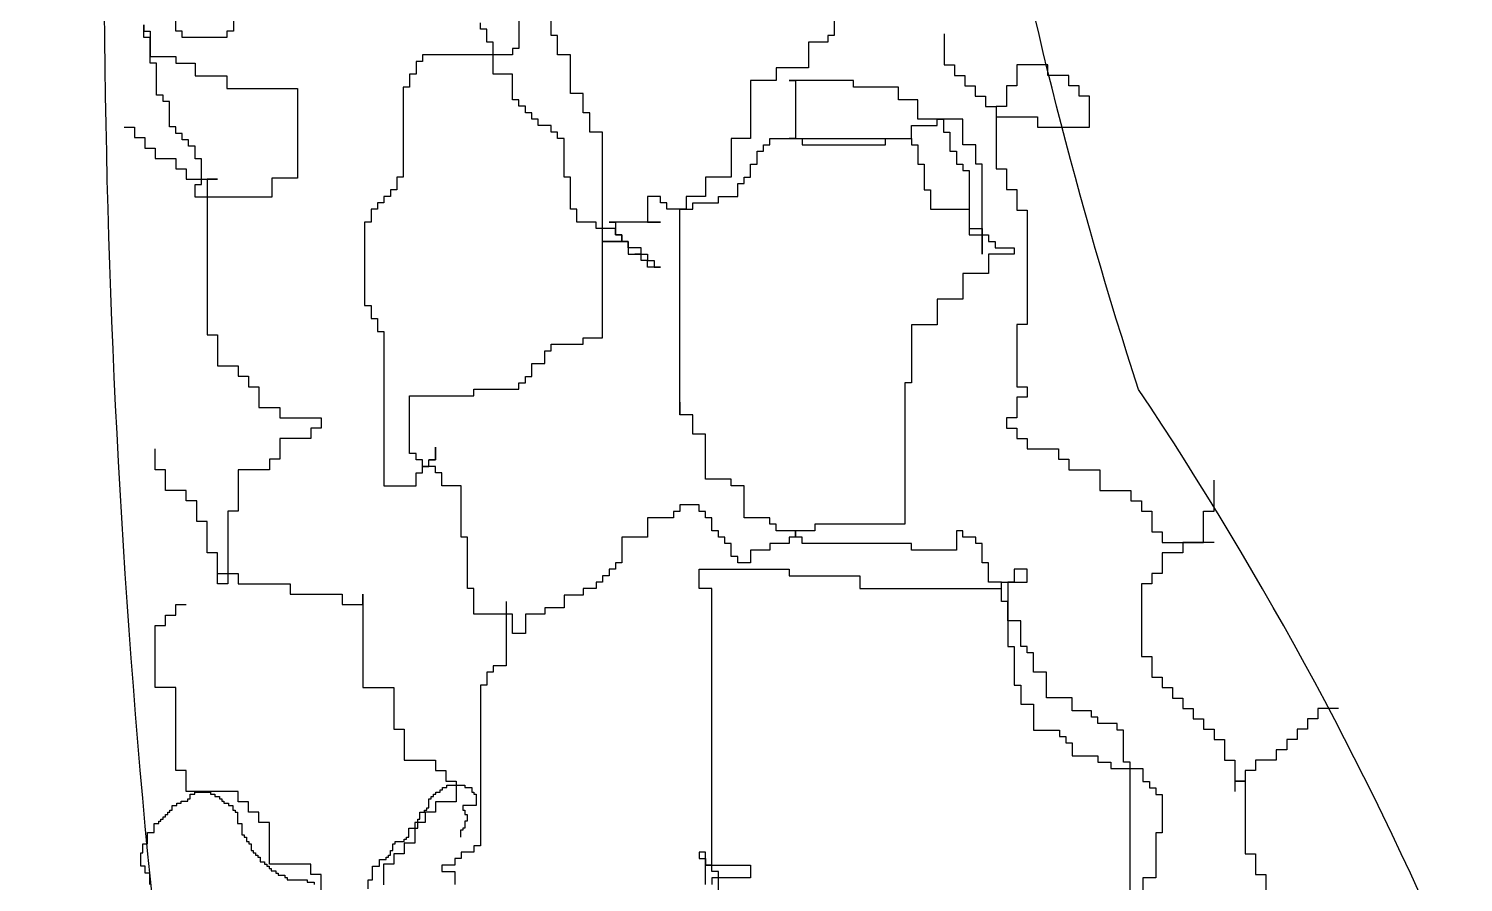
# Model space of a CAD drawing. Extents: x 493 to 4504, y 3788 to 7712.
# Drawn here: x 3606.5 to 3661.5, y 6357.9 to 6390.6 of the extents above; entities that cross this region are included whole.
import ezdxf

# ---------------------------------------------------------------- set-up
doc = ezdxf.new("R2010")
doc.units = 0
doc.header["$MEASUREMENT"] = 0
doc.layers.add('3', color=3, linetype='CONTINUOUS')
doc.layers.add('4', color=4, linetype='CONTINUOUS')

# ---------------------------------------------------------------- blocks, each defined once
blk = doc.blocks.new('FH12E021')
at = {"layer": '3'}
for points in [[(19.208, 151.419), (19.208, 151.011), (19.004, 151.011), (19.004, 150.806), (17.573, 150.806), (17.573, 151.011), (17.369, 151.011), (17.369, 152.849)], [(16.347, 151.215), (16.347, 151.011), (16.551, 151.011), (16.551, 150.194), (17.369, 150.194), (17.369, 149.989), (17.982, 149.989), (17.982, 149.581), (19.004, 149.581), (19.004, 149.172), (21.253, 149.172), (21.253, 146.312), (20.435, 146.312), (20.435, 145.699), (17.982, 145.699), (17.982, 146.108), (18.186, 146.108), (18.186, 146.925), (17.982, 146.925), (17.982, 147.334), (17.778, 147.334), (17.778, 147.538), (17.573, 147.538), (17.573, 147.742), (17.369, 147.742), (17.369, 147.946), (17.164, 147.946), (17.164, 148.764), (16.96, 148.764), (16.96, 148.968), (16.755, 148.968), (16.755, 149.989), (16.551, 149.989), (16.551, 150.806), (16.347, 150.806), (16.347, 151.215)], [(34.712, 123.331), (34.712, 124.153), (34.506, 124.153), (34.506, 124.358), (34.301, 124.358), (34.301, 124.769), (34.095, 124.769), (34.095, 124.564), (34.301, 124.564), (34.301, 124.358), (34.506, 124.358), (34.506, 133.194), (34.095, 133.194), (34.095, 133.811), (36.974, 133.811), (36.974, 133.605), (39.236, 133.605), (39.236, 133.194), (43.759, 133.194), (43.759, 133.4), (44.582, 133.4), (44.582, 133.811), (44.17, 133.811), (44.17, 133.4), (43.965, 133.4), (43.965, 131.345), (44.17, 131.345), (44.17, 130.112), (44.376, 130.112), (44.376, 129.496), (44.787, 129.496), (44.787, 128.674), (45.61, 128.674), (45.61, 128.468), (45.815, 128.468), (45.815, 128.263), (46.021, 128.263), (46.021, 127.852), (46.843, 127.852), (46.843, 127.646), (47.255, 127.646), (47.255, 127.441), (48.283, 127.441), (48.283, 127.03), (48.488, 127.03), (48.488, 126.824), (48.694, 126.824), (48.694, 126.619), (48.9, 126.619), (48.9, 125.386), (48.694, 125.386), (48.694, 123.947), (48.283, 123.947), (48.283, 123.331)], [(47.871, 123.536), (47.871, 127.646), (47.666, 127.646), (47.666, 128.674), (47.46, 128.674), (47.46, 128.879), (46.843, 128.879), (46.843, 129.085), (46.638, 129.085), (46.638, 129.29), (46.021, 129.29), (46.021, 129.701), (45.198, 129.701), (45.198, 130.523), (44.787, 130.523), (44.787, 131.139), (44.582, 131.139), (44.582, 131.345), (44.376, 131.345), (44.376, 132.167), (43.965, 132.167), (43.965, 132.783), (43.759, 132.783), (43.759, 133.4), (43.348, 133.4), (43.348, 134.016), (43.142, 134.016), (43.142, 134.633), (42.937, 134.633), (42.937, 134.838), (42.525, 134.838), (42.525, 135.044), (42.32, 135.044), (42.32, 134.427), (40.881, 134.427), (40.881, 134.633), (37.385, 134.633), (37.385, 134.838), (37.179, 134.838), (37.179, 135.044), (36.563, 135.044), (36.563, 135.249), (36.357, 135.249), (36.357, 135.455), (35.535, 135.455), (35.535, 136.482), (35.123, 136.482), (35.123, 136.688), (34.301, 136.688), (34.301, 138.126), (33.89, 138.126), (33.89, 138.743), (33.478, 138.743), (33.478, 139.154), (33.478, 138.743), (33.478, 145.318), (33.89, 145.318), (33.89, 145.524), (34.712, 145.524), (34.712, 145.729), (35.329, 145.729), (35.329, 146.14), (35.535, 146.14), (35.535, 146.346), (35.74, 146.346), (35.74, 146.757), (35.946, 146.757), (35.946, 147.168), (36.151, 147.168), (36.151, 147.373), (36.357, 147.373), (36.357, 147.579), (40.881, 147.579), (40.881, 147.99), (41.703, 147.99), (41.703, 148.195), (41.909, 148.195), (41.909, 147.784), (42.114, 147.784), (42.114, 147.168), (42.32, 147.168), (42.32, 146.757), (42.525, 146.757), (42.525, 146.551), (42.731, 146.551), (42.731, 144.702), (43.142, 144.702), (43.142, 143.88), (43.142, 146.757), (42.937, 146.757), (42.937, 147.373), (42.525, 147.373), (42.525, 148.195), (41.086, 148.195), (41.086, 148.812), (40.469, 148.812), (40.469, 149.223), (39.03, 149.223), (39.03, 149.428), (36.974, 149.428), (37.179, 149.428), (37.179, 147.579), (36.974, 147.579), (37.385, 147.579), (37.385, 147.373), (40.058, 147.373), (40.058, 147.579), (40.881, 147.579), (40.881, 147.373), (41.086, 147.373), (41.086, 146.757), (41.292, 146.757), (41.292, 145.935), (41.497, 145.935), (41.497, 145.318), (42.731, 145.318), (42.731, 144.496), (43.348, 144.496), (43.348, 144.291), (43.554, 144.291), (43.554, 144.085), (44.17, 144.085), (44.17, 143.88), (43.348, 143.88), (43.348, 143.263), (42.525, 143.263), (42.525, 142.441), (41.703, 142.441), (41.703, 141.619), (40.881, 141.619), (40.881, 139.77), (40.675, 139.77), (40.675, 135.249), (37.796, 135.249), (37.796, 135.044), (37.179, 135.044), (37.179, 134.838), (36.974, 134.838), (36.974, 134.633), (36.357, 134.633), (36.357, 134.427), (35.74, 134.427), (35.74, 134.016), (35.329, 134.016), (35.329, 134.222), (35.123, 134.222), (35.123, 134.633), (34.918, 134.633), (34.918, 134.838), (34.712, 134.838), (34.712, 135.044), (34.506, 135.044), (34.506, 135.455), (34.301, 135.455), (34.301, 135.66), (34.095, 135.66), (34.095, 135.866), (33.478, 135.866), (33.478, 135.66), (33.273, 135.66), (33.273, 135.455), (32.45, 135.455), (32.45, 134.838), (31.628, 134.838), (31.628, 134.016), (31.422, 134.016), (31.422, 133.811), (31.217, 133.811), (31.217, 133.605), (31.011, 133.605), (31.011, 133.4), (30.805, 133.4), (30.805, 133.194), (30.394, 133.194), (30.394, 132.989), (29.777, 132.989), (29.777, 132.578), (29.161, 132.578), (29.161, 132.372), (28.544, 132.372), (28.544, 131.756), (28.132, 131.756), (28.132, 132.372), (26.899, 132.372), (26.899, 133.194), (26.693, 133.194), (26.693, 134.838), (26.488, 134.838), (26.488, 136.482), (25.871, 136.482), (25.871, 136.893), (25.665, 136.893), (25.665, 137.099), (25.254, 137.099), (25.254, 137.304), (25.048, 137.304), (25.048, 137.51), (24.843, 137.51), (24.843, 139.359), (26.899, 139.359), (26.899, 139.565), (28.338, 139.565), (28.338, 139.77), (28.544, 139.77), (28.544, 139.975), (28.749, 139.975), (28.749, 140.386), (29.161, 140.386), (29.161, 140.797), (29.366, 140.797), (29.366, 141.003), (30.394, 141.003), (30.394, 141.208), (31.011, 141.208), (31.011, 147.784), (30.6, 147.784), (30.6, 148.401), (30.394, 148.401), (30.394, 149.017), (29.983, 149.017), (29.983, 150.25), (29.572, 150.25), (29.572, 150.866), (29.366, 150.866), (29.366, 151.483)], [(38.413, 151.894), (38.413, 150.866), (38.208, 150.866), (38.208, 150.661), (37.591, 150.661), (37.591, 149.839), (36.563, 149.839), (36.563, 149.428), (35.74, 149.428), (35.74, 147.579), (35.123, 147.579), (35.123, 146.346), (34.301, 146.346), (34.301, 145.729), (33.684, 145.729), (33.684, 145.318), (33.067, 145.318), (33.067, 145.524), (32.862, 145.524), (32.862, 145.729), (32.45, 145.729), (32.45, 144.907), (32.862, 144.907), (31.217, 144.907), (31.422, 144.907), (31.422, 144.496), (31.628, 144.496), (31.628, 144.291), (31.011, 144.291), (31.833, 144.291), (31.833, 143.88), (32.45, 143.88), (32.45, 143.674), (32.656, 143.674), (32.656, 143.469), (32.862, 143.469), (32.45, 143.469), (32.45, 143.674), (32.245, 143.674), (32.245, 143.88), (32.039, 143.88), (32.245, 143.88), (32.245, 144.085), (31.833, 144.085), (31.833, 144.291), (31.628, 144.291), (31.628, 144.496), (31.422, 144.496), (31.422, 144.702), (30.805, 144.702), (30.805, 144.907), (30.189, 144.907), (30.189, 145.318), (29.983, 145.318), (29.983, 146.346), (29.777, 146.346), (29.777, 147.579), (29.572, 147.579), (29.572, 147.784), (29.366, 147.784), (29.366, 147.99), (28.955, 147.99), (28.955, 148.195), (28.749, 148.195), (28.749, 148.401), (28.544, 148.401), (28.544, 148.606), (28.338, 148.606), (28.338, 148.812), (28.132, 148.812), (28.132, 149.633), (27.516, 149.633), (27.516, 150.661), (27.31, 150.661), (27.31, 151.072), (27.104, 151.072), (27.104, 151.277)], [(28.338, 151.688), (28.338, 150.455), (28.132, 150.455), (28.132, 150.25), (25.254, 150.25), (25.254, 150.044), (25.048, 150.044), (25.048, 149.633), (24.843, 149.633), (24.843, 149.223), (24.637, 149.223), (24.637, 146.346), (24.431, 146.346), (24.431, 145.935), (24.226, 145.935), (24.226, 145.729), (24.02, 145.729), (24.02, 145.524), (23.815, 145.524), (23.815, 145.318), (23.609, 145.318), (23.609, 144.907), (23.403, 144.907), (23.403, 142.236), (23.609, 142.236), (23.609, 141.825), (23.815, 141.825), (23.815, 141.414), (24.02, 141.414), (24.02, 136.482), (25.048, 136.482), (25.048, 136.893), (25.254, 136.893), (25.254, 137.099), (25.459, 137.099), (25.459, 137.304), (25.665, 137.304), (25.665, 137.715), (25.665, 137.304), (25.459, 137.304)], [(41.928, 150.921), (41.928, 149.927), (42.259, 149.927), (42.259, 149.595), (42.591, 149.595), (42.591, 149.263), (42.923, 149.263), (42.923, 148.932), (43.255, 148.932), (43.255, 148.6), (43.587, 148.6), (43.587, 148.268), (44.914, 148.268), (44.914, 147.937), (46.573, 147.937), (46.573, 148.932), (46.241, 148.932), (46.241, 149.263), (45.91, 149.263), (45.91, 149.595), (45.246, 149.595), (45.246, 149.927), (44.25, 149.927), (44.25, 149.263), (43.919, 149.263), (43.919, 148.6), (43.587, 148.6), (43.587, 146.61), (43.919, 146.61), (43.919, 145.947), (44.25, 145.947), (44.25, 145.284), (44.582, 145.284), (44.582, 141.636), (44.25, 141.636), (44.25, 139.646), (44.582, 139.646), (44.582, 139.314), (44.25, 139.314), (44.25, 138.651), (43.919, 138.651), (43.919, 138.319), (44.25, 138.319), (44.25, 137.988), (44.582, 137.988), (44.582, 137.656), (45.578, 137.656), (45.578, 137.325), (45.91, 137.325), (45.91, 136.993), (46.905, 136.993), (46.905, 136.33), (47.9, 136.33), (47.9, 135.998), (48.232, 135.998), (48.232, 135.666), (48.564, 135.666), (48.564, 135.003), (48.896, 135.003), (48.896, 134.672), (50.223, 134.672), (50.223, 135.666), (50.555, 135.666), (50.555, 136.661)], [(15.713, 147.937), (16.045, 147.937), (16.045, 147.605), (16.376, 147.605), (16.376, 147.273), (16.708, 147.273), (16.708, 146.942), (17.372, 146.942), (17.372, 146.61), (17.704, 146.61), (17.704, 146.279), (18.699, 146.279), (18.367, 146.279), (18.367, 141.304), (18.699, 141.304), (18.699, 140.309), (19.363, 140.309), (19.363, 139.978), (19.695, 139.978), (19.695, 139.646), (20.027, 139.646), (20.027, 138.983), (20.69, 138.983), (20.69, 138.651), (22.018, 138.651), (22.018, 138.319), (21.686, 138.319), (21.686, 137.988), (20.69, 137.988), (20.69, 137.325), (20.358, 137.325), (20.358, 136.993), (19.363, 136.993), (19.363, 135.666), (19.031, 135.666), (19.031, 133.345), (18.699, 133.345), (18.699, 134.34), (18.367, 134.34), (18.367, 135.335), (18.036, 135.335), (18.036, 135.998), (17.704, 135.998), (17.704, 136.33), (17.04, 136.33), (17.04, 136.993), (16.708, 136.993), (16.708, 137.656)], [(50.555, 134.672), (49.56, 134.672), (49.56, 134.34), (48.896, 134.34), (48.896, 133.677), (48.564, 133.677), (48.564, 133.345), (48.232, 133.345), (48.232, 131.024), (48.564, 131.024), (48.564, 130.36), (48.896, 130.36), (48.896, 130.029), (49.228, 130.029), (49.228, 129.697), (49.56, 129.697), (49.56, 129.365), (49.891, 129.365), (49.891, 129.034), (50.223, 129.034), (50.223, 128.702), (50.555, 128.702), (50.555, 128.371), (50.887, 128.371), (50.887, 127.707), (51.219, 127.707), (51.219, 127.044), (51.551, 127.044), (51.551, 124.723), (51.882, 124.723), (51.882, 124.059), (52.214, 124.059), (52.214, 121.075)], [(18.699, 133.677), (19.363, 133.677), (19.363, 133.345), (21.022, 133.345), (21.022, 133.013), (22.681, 133.013), (22.681, 132.682), (23.345, 132.682), (23.345, 133.013), (23.345, 130.029), (24.34, 130.029), (24.34, 128.702), (24.672, 128.702), (24.672, 127.707), (25.668, 127.707), (25.668, 127.376), (26, 127.376), (26, 127.044), (26.331, 127.044), (26.331, 126.381), (25.668, 126.381), (25.668, 126.049), (25.336, 126.049), (25.336, 125.718), (25.004, 125.718), (25.004, 125.054), (24.672, 125.054), (24.672, 124.723), (24.34, 124.723), (24.34, 124.391), (24.009, 124.391), (24.009, 123.728)], [(22.018, 122.733), (22.018, 124.059), (21.686, 124.059), (21.686, 124.391), (20.358, 124.391), (20.358, 125.718), (20.027, 125.718), (20.027, 126.049), (19.695, 126.049), (19.695, 126.381), (19.363, 126.381), (19.363, 126.712), (17.704, 126.712), (17.704, 127.376), (17.372, 127.376), (17.372, 130.029), (16.708, 130.029), (16.708, 132.019), (17.04, 132.019), (17.04, 132.35), (17.372, 132.35), (17.372, 132.682), (17.704, 132.682)], [(27.927, 132.783), (27.927, 130.728), (27.516, 130.728), (27.516, 130.523), (27.31, 130.523), (27.31, 130.112), (27.104, 130.112), (27.104, 124.975), (26.899, 124.975), (26.899, 124.769), (26.488, 124.769), (26.488, 124.564), (26.282, 124.564), (26.282, 124.358), (25.871, 124.358), (25.871, 124.153), (26.282, 124.153), (26.282, 123.742)], [(34.301, 123.742), (34.301, 124.358), (35.74, 124.358), (35.74, 123.947), (34.506, 123.947), (34.506, 123.742)], [(54.537, 129.365), (53.873, 129.365), (53.873, 129.034), (53.542, 129.034), (53.542, 128.702), (53.21, 128.702), (53.21, 128.371), (52.878, 128.371), (52.878, 128.039), (52.546, 128.039), (52.546, 127.707), (51.882, 127.707), (51.882, 127.376), (51.551, 127.376), (51.551, 127.044), (51.219, 127.044), (51.219, 126.712)], [(16.533, 123.743), (16.533, 124.103), (16.389, 124.103), (16.389, 124.319), (16.245, 124.319), (16.245, 124.75), (16.317, 124.75), (16.317, 125.038), (16.461, 125.038), (16.461, 125.398), (16.677, 125.398), (16.677, 125.686), (16.821, 125.686), (16.821, 125.758), (16.893, 125.758), (16.893, 125.83), (16.965, 125.83), (16.965, 125.902), (17.037, 125.902), (17.037, 125.974), (17.109, 125.974), (17.109, 126.046), (17.181, 126.046), (17.181, 126.117), (17.253, 126.117), (17.253, 126.261), (17.397, 126.261), (17.397, 126.333), (17.541, 126.333), (17.541, 126.405), (17.757, 126.405), (17.757, 126.477), (17.829, 126.477), (17.829, 126.621), (17.972, 126.621), (17.972, 126.693), (18.476, 126.693), (18.476, 126.621), (18.62, 126.621), (18.62, 126.549), (18.764, 126.549), (18.764, 126.477), (18.836, 126.477), (18.836, 126.405), (18.908, 126.405), (18.908, 126.333), (19.052, 126.333), (19.052, 126.261), (19.196, 126.261), (19.196, 126.117), (19.268, 126.117), (19.268, 126.046), (19.34, 126.046), (19.34, 125.686), (19.484, 125.686), (19.484, 125.326), (19.556, 125.326), (19.556, 125.254), (19.628, 125.254), (19.628, 125.11), (19.7, 125.11), (19.7, 125.038), (19.772, 125.038), (19.772, 124.822), (19.844, 124.822), (19.844, 124.75), (19.916, 124.75), (19.916, 124.679), (19.988, 124.679), (19.988, 124.607), (20.06, 124.607), (20.06, 124.463), (20.204, 124.463), (20.204, 124.391), (20.276, 124.391), (20.276, 124.319), (20.348, 124.319), (20.348, 124.247), (20.42, 124.247), (20.42, 124.175), (20.564, 124.175), (20.564, 124.103), (20.636, 124.103), (20.636, 124.031), (20.852, 124.031), (20.852, 123.959), (20.924, 123.959), (20.924, 123.887), (21.572, 123.887), (21.572, 123.815), (21.788, 123.815), (21.788, 123.743)], [(23.516, 123.599), (23.516, 123.887), (23.66, 123.887), (23.66, 124.319), (23.876, 124.319), (23.876, 124.535), (24.092, 124.535), (24.092, 124.607), (24.164, 124.607), (24.164, 124.679), (24.236, 124.679), (24.236, 124.822), (24.308, 124.822), (24.308, 125.038), (24.38, 125.038), (24.38, 125.11), (24.668, 125.11), (24.668, 125.182), (24.74, 125.182), (24.74, 125.254), (24.812, 125.254), (24.812, 125.542), (25.1, 125.542), (25.1, 125.83), (25.172, 125.83), (25.172, 126.046), (25.316, 126.046), (25.316, 126.117), (25.388, 126.117), (25.388, 126.189), (25.46, 126.189), (25.46, 126.477), (25.532, 126.477), (25.532, 126.549), (25.604, 126.549), (25.604, 126.621), (25.676, 126.621), (25.676, 126.693), (25.82, 126.693), (25.82, 126.765), (25.892, 126.765), (25.892, 126.837), (26.036, 126.837), (26.036, 126.909), (26.611, 126.909), (26.611, 126.837), (26.827, 126.837), (26.827, 126.693), (26.899, 126.693), (26.899, 126.621), (26.971, 126.621), (26.971, 126.261), (26.539, 126.261), (26.539, 126.117), (26.611, 126.117), (26.611, 125.974), (26.683, 125.974), (26.683, 125.758), (26.611, 125.758), (26.611, 125.542), (26.539, 125.542), (26.539, 125.47), (26.467, 125.47), (26.467, 125.254)]]:
    blk.add_lwpolyline(points, dxfattribs=at)
at = {"layer": '4'}
for points in [[(23.013, 284.331), (12.666, 278.915), (17.1, 269.559, -0.180195), (22.027, 212.439, 0.070284), (15.129, 159.75, 0.094236), (34.345, 46.987, -0.431207)], [(58.489, 120.357, 0.047645), (48.141, 139.561, -0.064765), (41.243, 176.492, -0.006316), (41.736, 222.287, 0.0856), (23.013, 284.331, 0.097511)]]:
    blk.add_lwpolyline(points, format="xyb", dxfattribs=at)

msp = doc.modelspace()

# ---------------------------------------------------------------- block references
at = {"layer": '3', "ltscale": 100, "xscale": 1.2, "yscale": 1.2, "zscale": 1.2}
msp.add_blockref('FH12E021', (3591.313, 6209.295), dxfattribs=at)

doc.saveas('drawing.dxf')
